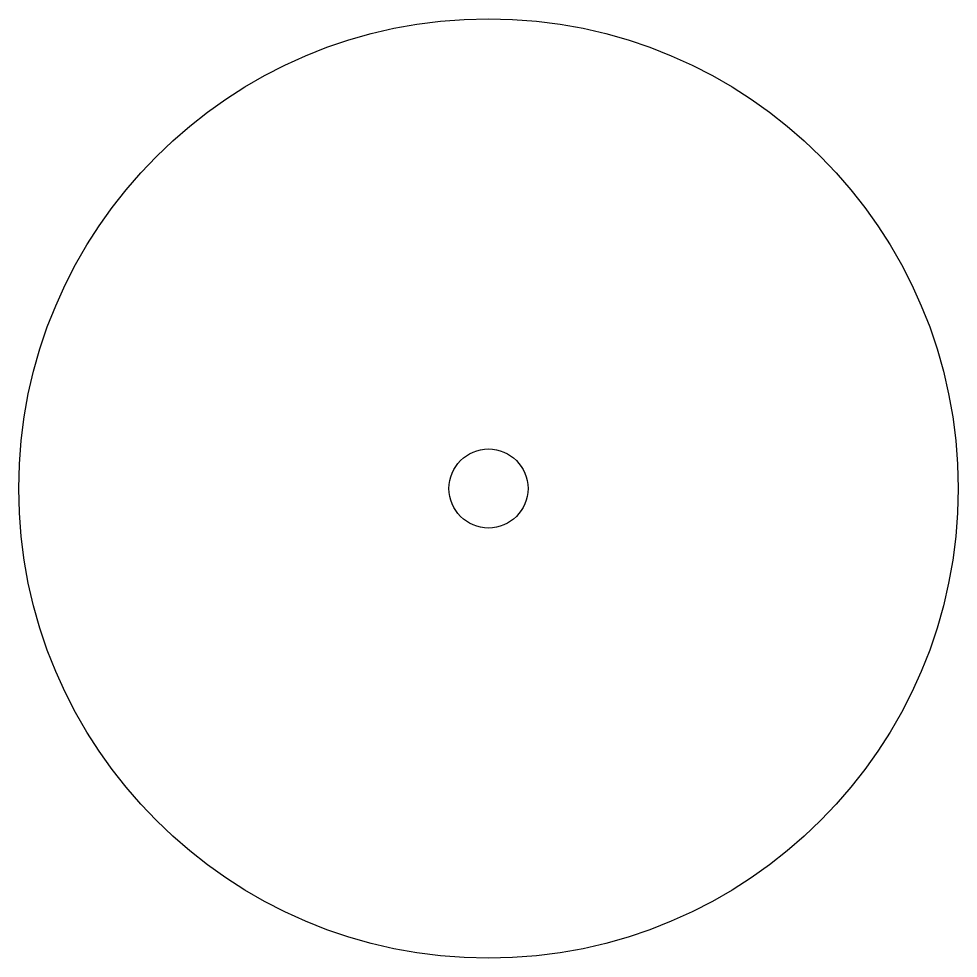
# Model space of a CAD drawing. Header units: inches. Extents: x 144 to 744, y 123 to 723.
import ezdxf

# ---------------------------------------------------------------- set-up
doc = ezdxf.new("R2010")
doc.units = ezdxf.units.IN
doc.header["$MEASUREMENT"] = 0

msp = doc.modelspace()

# ---------------------------------------------------------------- linework, layer by layer
at = {"color": 7, "linetype": 'Continuous', "lineweight": 25, "ltscale": 400}
msp.add_circle((444.21, 423.2), 300, dxfattribs=at)
msp.add_circle((444.21, 423.2), 25.25)

doc.saveas('drawing.dxf')
